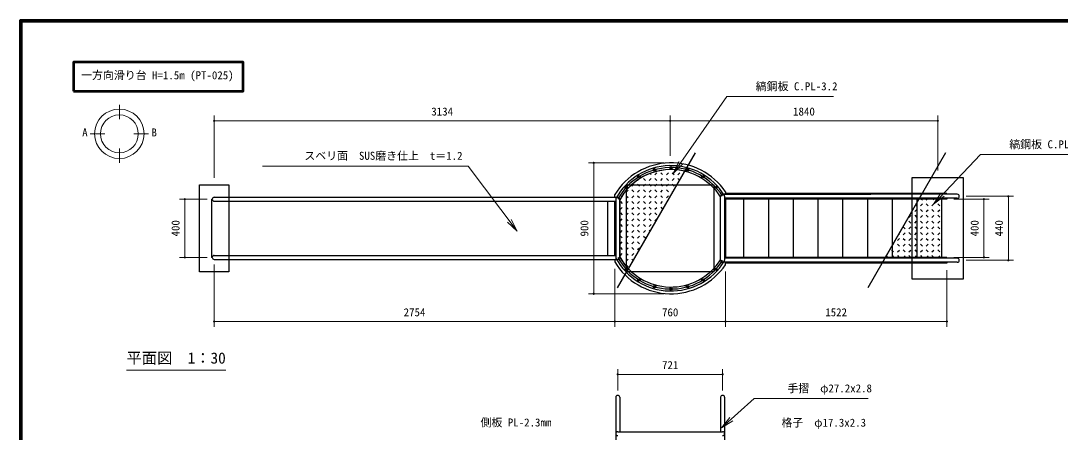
# Model space of a CAD drawing. Units: millimetres at full size, sheet at 1:30. Extents: x 450 to 12150, y 450 to 8460.
# Drawn here: x 450 to 7594, y 5631 to 8460 of the extents above; entities that cross this region are included whole.
import ezdxf
from ezdxf.enums import TextEntityAlignment as Align

# ---------------------------------------------------------------- set-up
doc = ezdxf.new("R2010")
doc.units = ezdxf.units.MM
doc.header["$LTSCALE"] = 30
for name, color, linetype, lineweight in [('D-STR-DIM\u3000寸法線、寸法値', 7, 'Continuous', 13), ('D-STR-HTXT\u3000旗上げ', 7, 'Continuous', 13), ('D-STR-TXT\u3000文字列', 7, 'Continuous', 13), ('D-STR\u3000構造物外形線', 1, 'Continuous', 25), ('D-TTL', 7, 'Continuous', 70), ('D-TTL-FRAM\u3000タイトル枠、凡例図枠', 2, 'Continuous', 50)]:
    doc.layers.add(name, color=color, linetype=linetype, lineweight=lineweight)
doc.layers.add('D-TTL-TXT\u3000文字列', color=7, linetype='Continuous')
doc.styles.add('ＭＳ ゴシック', font='')
doc.styles.get('ＭＳ ゴシック').set_extended_font_data('MS Gothic')

# ---------------------------------------------------------------- blocks, each defined once
blk = doc.blocks.new('filled_dot')
at = {"color": 0, "linetype": 'Continuous', "lineweight": -2, "const_width": 1.25}
blk.add_lwpolyline([(-0.625, 0, 1), (0.625, 0, 1)], format="xyb", close=True, dxfattribs=at)
blk = doc.blocks.new('open_arrow')
at = {"color": 0, "linetype": 'Continuous', "lineweight": -2}
blk.add_lwpolyline([(7.5, 1.25), (0, 0), (7.5, -1.25)], dxfattribs=at)

msp = doc.modelspace()

# ---------------------------------------------------------------- linework, layer by layer
at = {"layer": 'D-STR-DIM\u3000寸法線、寸法値'}
for p, q in [((1779.3, 7381.31), (1779.3, 7807.97)), ((4913.28, 7531.27), (4913.28, 7807.97)), ((4913.28, 7674.97), (4913.28, 7807.97)), ((6752.46, 7431.31), (6752.46, 7807.97)), ((4913.28, 7771.97), (1779.3, 7771.97)), ((6752.46, 7771.97), (4913.28, 7771.97)), ((4871.1, 7483.31), (4351.67, 7483.31)), ((4387.67, 6583.31), (4387.67, 7483.31)), ((1731.3, 7233.31), (1541.67, 7233.31)), ((1577.67, 6833.31), (1577.67, 7233.31)), ((6862.96, 7233.31), (7105.67, 7233.31)), ((6948.56, 7253.31), (7273.55, 7253.31)), ((7069.67, 6833.31), (7069.67, 7233.31)), ((7237.55, 6813.31), (7237.55, 7253.31)), ((1731.3, 6833.31), (1541.67, 6833.31)), ((6862.96, 6833.31), (7105.67, 6833.31)), ((6948.56, 6813.31), (7273.55, 6813.31)), ((1779.3, 6785.31), (1779.3, 6355.97)), ((4533.28, 6753.7), (4533.28, 6355.97)), ((4533.28, 6753.7), (4533.28, 6355.97)), ((5293.27, 6735.31), (5293.27, 6355.97)), ((5293.27, 6735.31), (5293.27, 6355.97)), ((6814.96, 6745.31), (6814.96, 6355.97)), ((4871.1, 6583.31), (4351.67, 6583.31)), ((4533.28, 6391.97), (1779.3, 6391.97)), ((5293.27, 6391.97), (4533.28, 6391.97)), ((6814.96, 6391.97), (5293.27, 6391.97)), ((4552.88, 5919.4), (4552.88, 6065.15)), ((5273.67, 6029.15), (4552.88, 6029.15)), ((5273.67, 5919.4), (5273.67, 6065.15))]:
    msp.add_line(p, q, dxfattribs=at)
at = {"layer": 'D-STR-HTXT\u3000旗上げ'}
for points in [[(4934, 7409.09), (5302.74, 7939.02), (5314.74, 7939.02), (6036.57, 7939.02), (5675.66, 7939.02)], [(6723.08, 7199.94), (7045.6, 7540.28), (7057.6, 7540.28), (7779.42, 7540.28), (7418.51, 7540.28)], [(3861.54, 7013.7), (3524.78, 7461.13), (3512.78, 7461.13), (2112, 7461.13), (2812.39, 7461.13)], [(5266.46, 5661.06), (5491.57, 5862.31), (5503.57, 5862.31), (6273.74, 5862.31), (5888.66, 5862.31)]]:
    msp.add_lwpolyline(points, dxfattribs=at)
at = {"layer": 'D-STR-TXT\u3000文字列'}
for p, q in [((1127.46, 7782.93), (1127.46, 7882.93)), ((927.46, 7682.93), (1027.46, 7682.93)), ((1227.46, 7682.93), (1327.46, 7682.93)), ((1127.46, 7582.93), (1127.46, 7482.93)), ((1176.27, 6058.99), (1858.77, 6058.99))]:
    msp.add_line(p, q, dxfattribs=at)
for radius in [170, 130]:
    msp.add_circle((1127.46, 7682.93), radius, dxfattribs=at)
at = {"layer": 'D-STR\u3000構造物外形線'}
for p, q in [((5085.71, 7551.89), (4549.67, 6623.44)), ((6806.78, 7551.89), (6270.74, 6623.44)), ((4626.03, 6755.71), (5012.98, 7425.91)), ((4689.69, 7361.81), (4700.47, 7372.58)), ((4729.29, 7376.21), (4742.73, 7362.77)), ((4768.89, 7361.81), (4782.33, 7375.24)), ((4774.75, 7409.94), (4782.33, 7402.37)), ((4808.49, 7401.4), (4821.92, 7414.84)), ((4808.49, 7376.21), (4821.92, 7362.77)), ((4848.09, 7415.81), (4861.52, 7402.37)), ((4848.09, 7361.81), (4861.52, 7375.24)), ((4887.68, 7401.4), (4901.12, 7414.84)), ((4887.68, 7376.21), (4901.12, 7362.77)), ((4927.28, 7415.81), (4940.72, 7402.37)), ((4927.28, 7361.81), (4940.72, 7375.24)), ((4966.88, 7401.4), (4980.32, 7414.84)), ((4966.88, 7376.21), (4977.91, 7365.18)), ((5006.48, 7415.81), (5006.9, 7415.38)), ((4610.5, 7282.61), (4623.93, 7296.04)), ((4650.1, 7322.21), (4663.53, 7335.64)), ((4650.1, 7297.01), (4663.53, 7283.58)), ((4689.69, 7336.61), (4703.13, 7323.17)), ((4689.69, 7282.61), (4703.13, 7296.04)), ((4729.29, 7322.21), (4742.73, 7335.64)), ((4729.29, 7297.01), (4742.73, 7283.58)), ((4768.89, 7336.61), (4782.33, 7323.17)), ((4768.89, 7282.61), (4782.33, 7296.04)), ((4808.49, 7322.21), (4821.92, 7335.64)), ((4808.49, 7297.01), (4821.92, 7283.58)), ((4848.09, 7336.61), (4861.52, 7323.17)), ((4848.09, 7282.61), (4861.52, 7296.04)), ((4887.68, 7322.21), (4901.12, 7335.64)), ((4887.68, 7297.01), (4901.12, 7283.58)), ((4927.28, 7336.61), (4940.72, 7323.17)), ((4927.28, 7282.61), (4934.28, 7289.61)), ((1761.09, 7233.31), (1761.09, 6833.31)), ((1761.09, 7233.31), (1765.7, 7233.31)), ((1779.3, 7246.91), (4552.88, 7246.91)), ((1779.3, 7219.71), (4539.28, 7219.71)), ((4483.28, 7219.71), (4483.28, 6846.91)), ((4533.28, 7246.91), (4533.28, 7264.92)), ((4533.28, 7219.71), (4533.28, 6846.91)), ((4533.28, 6846.91), (4533.28, 7219.71)), ((4539.28, 7233.31), (4539.28, 6833.31)), ((4566.48, 6833.31), (4566.48, 7233.31)), ((4566.48, 7229.8), (4566.48, 6836.81)), ((4570.9, 7217.82), (4584.34, 7204.38)), ((4580.33, 7252.44), (4584.34, 7256.45)), ((4610.5, 7257.41), (4623.93, 7243.98)), ((4610.5, 7203.41), (4623.93, 7216.85)), ((4650.1, 7243.01), (4663.53, 7256.45)), ((4650.1, 7217.82), (4663.53, 7204.38)), ((4689.69, 7257.41), (4703.13, 7243.98)), ((4689.69, 7203.41), (4703.13, 7216.85)), ((4729.29, 7243.01), (4742.73, 7256.45)), ((4729.29, 7217.82), (4742.73, 7204.38)), ((4768.89, 7257.41), (4782.33, 7243.98)), ((4768.89, 7203.41), (4782.33, 7216.85)), ((4808.49, 7243.01), (4821.92, 7256.45)), ((4808.49, 7217.82), (4821.92, 7204.38)), ((4848.09, 7257.41), (4861.52, 7243.98)), ((4848.09, 7203.41), (4861.52, 7216.85)), ((4887.68, 7243.01), (4901.12, 7256.45)), ((4887.68, 7217.82), (4890.95, 7214.55)), ((5260.07, 6813.31), (5260.07, 7253.31)), ((5273.67, 7266.91), (6293.27, 7266.91)), ((6886.96, 7266.91), (5273.71, 7266.91)), ((5287.27, 7253.31), (5287.27, 6813.31)), ((5287.27, 7239.71), (6293.27, 7239.71)), ((6886.96, 7239.71), (5287.27, 7239.71)), ((5293.27, 7283.31), (5293.27, 7273.31)), ((5293.27, 7273.31), (5293.27, 7266.91)), ((5293.27, 7239.71), (5293.27, 6826.91)), ((5293.27, 7233.31), (5293.27, 6833.31)), ((5343.27, 7266.91), (5343.27, 7273.31)), ((5343.27, 7233.31), (5343.27, 7239.71)), ((5419.65, 6833.31), (5419.65, 7233.31)), ((5590.85, 6833.31), (5590.85, 7233.31)), ((5760.85, 6833.31), (5760.85, 7233.31)), ((5930.85, 6833.31), (5930.85, 7233.31)), ((6100.85, 6833.31), (6100.85, 7233.31)), ((6270.85, 6833.31), (6270.85, 7233.31)), ((6440.85, 6833.31), (6440.85, 7233.31)), ((6610.85, 6833.31), (6610.85, 7233.31)), ((6641.71, 7233.31), (6646.93, 7228.09)), ((6673.09, 7227.12), (6679.27, 7233.31)), ((6720.91, 7233.31), (6726.12, 7228.09)), ((6752.29, 7227.12), (6758.47, 7233.31)), ((6780.85, 6833.31), (6780.85, 7233.31)), ((4570.9, 7163.82), (4584.34, 7177.25)), ((4610.5, 7178.22), (4623.93, 7164.78)), ((4650.1, 7163.82), (4663.53, 7177.25)), ((4689.69, 7178.22), (4703.13, 7164.78)), ((4729.29, 7163.82), (4742.73, 7177.25)), ((4768.89, 7178.22), (4782.33, 7164.78)), ((4808.49, 7163.82), (4821.92, 7177.25)), ((4848.09, 7178.22), (4861.52, 7164.78)), ((6593.89, 7147.93), (6607.33, 7161.36)), ((6600.76, 7195.06), (6607.33, 7188.49)), ((6633.49, 7187.52), (6646.93, 7200.96)), ((6633.49, 7162.33), (6646.93, 7148.89)), ((6673.09, 7201.93), (6686.53, 7188.49)), ((6673.09, 7147.93), (6686.53, 7161.36)), ((6712.69, 7187.52), (6726.12, 7200.96)), ((6712.69, 7162.33), (6726.12, 7148.89)), ((6752.29, 7201.93), (6765.72, 7188.49)), ((6752.29, 7147.93), (6765.72, 7161.36)), ((4570.9, 7138.62), (4584.34, 7125.18)), ((4570.9, 7084.62), (4584.34, 7098.05)), ((4610.5, 7124.22), (4623.93, 7137.65)), ((4610.5, 7099.02), (4623.93, 7085.59)), ((4650.1, 7138.62), (4663.53, 7125.18)), ((4650.1, 7084.62), (4663.53, 7098.05)), ((4689.69, 7124.22), (4703.13, 7137.65)), ((4689.69, 7099.02), (4703.13, 7085.59)), ((4729.29, 7138.62), (4742.73, 7125.18)), ((4729.29, 7084.62), (4742.73, 7098.05)), ((4768.89, 7124.22), (4782.33, 7137.65)), ((4768.89, 7099.02), (4782.33, 7085.59)), ((4808.49, 7138.62), (4821.92, 7125.18)), ((4808.49, 7084.62), (4821.92, 7098.05)), ((6554.3, 7108.33), (6567.73, 7121.76)), ((6554.3, 7083.13), (6567.73, 7069.7)), ((6593.89, 7122.73), (6607.33, 7109.29)), ((6593.89, 7068.73), (6607.33, 7082.16)), ((6633.49, 7108.33), (6646.93, 7121.76)), ((6633.49, 7083.13), (6646.93, 7069.7)), ((6673.09, 7122.73), (6686.53, 7109.29)), ((6673.09, 7068.73), (6686.53, 7082.16)), ((6712.69, 7108.33), (6726.12, 7121.76)), ((6712.69, 7083.13), (6726.12, 7069.7)), ((6752.29, 7122.73), (6765.72, 7109.29)), ((6752.29, 7068.73), (6765.72, 7082.16)), ((4570.9, 7059.42), (4584.34, 7045.99)), ((4570.9, 7005.42), (4584.34, 7018.86)), ((4610.5, 7045.02), (4623.93, 7058.46)), ((4610.5, 7019.83), (4623.93, 7006.39)), ((4650.1, 7059.42), (4663.53, 7045.99)), ((4650.1, 7005.42), (4663.53, 7018.86)), ((4689.69, 7045.02), (4703.13, 7058.46)), ((4689.69, 7019.83), (4703.13, 7006.39)), ((4729.29, 7059.42), (4742.73, 7045.99)), ((4729.29, 7005.42), (4742.73, 7018.86)), ((4768.89, 7045.02), (4782.33, 7058.46)), ((4768.89, 7019.83), (4775, 7013.72)), ((6514.7, 7043.53), (6528.13, 7030.1)), ((6514.7, 6989.53), (6528.13, 7002.97)), ((6554.3, 7029.13), (6567.73, 7042.57)), ((6554.3, 7003.94), (6567.73, 6990.5)), ((6593.89, 7043.53), (6607.33, 7030.1)), ((6593.89, 6989.53), (6607.33, 7002.97)), ((6633.49, 7029.13), (6646.93, 7042.57)), ((6633.49, 7003.94), (6646.93, 6990.5)), ((6673.09, 7043.53), (6686.53, 7030.1)), ((6673.09, 6989.53), (6686.53, 7002.97)), ((6712.69, 7029.13), (6726.12, 7042.57)), ((6712.69, 7003.94), (6726.12, 6990.5)), ((6752.29, 7043.53), (6765.72, 7030.1)), ((6752.29, 6989.53), (6765.72, 7002.97)), ((4570.9, 6980.23), (4584.34, 6966.79)), ((4570.9, 6926.23), (4584.34, 6939.66)), ((4610.5, 6965.83), (4623.93, 6979.26)), ((4610.5, 6940.63), (4623.93, 6927.19)), ((4650.1, 6980.23), (4663.53, 6966.79)), ((4650.1, 6926.23), (4663.53, 6939.66)), ((4689.69, 6965.83), (4703.13, 6979.26)), ((4689.69, 6940.63), (4703.13, 6927.19)), ((4729.29, 6980.23), (4742.73, 6966.79)), ((6475.1, 6949.94), (6488.54, 6963.37)), ((6484.81, 6994.22), (6488.54, 6990.5)), ((6514.7, 6964.34), (6528.13, 6950.9)), ((6554.3, 6949.94), (6567.73, 6963.37)), ((6593.89, 6964.34), (6607.33, 6950.9)), ((6633.49, 6949.94), (6646.93, 6963.37)), ((6673.09, 6964.34), (6686.53, 6950.9)), ((6712.69, 6949.94), (6726.12, 6963.37)), ((6752.29, 6964.34), (6765.72, 6950.9)), ((4570.9, 6901.03), (4584.34, 6887.6)), ((4570.9, 6847.03), (4584.34, 6860.47)), ((4610.5, 6886.63), (4623.93, 6900.06)), ((4610.5, 6861.43), (4623.93, 6848)), ((4650.1, 6901.03), (4663.53, 6887.6)), ((4650.1, 6847.03), (4663.53, 6860.47)), ((4689.69, 6886.63), (4703.13, 6900.06)), ((6435.5, 6885.14), (6448.94, 6871.71)), ((6437.58, 6912.42), (6448.94, 6923.77)), ((6475.1, 6924.74), (6488.54, 6911.3)), ((6475.1, 6870.74), (6488.54, 6884.17)), ((6514.7, 6910.34), (6528.13, 6923.77)), ((6514.7, 6885.14), (6528.13, 6871.71)), ((6554.3, 6924.74), (6567.73, 6911.3)), ((6554.3, 6870.74), (6567.73, 6884.17)), ((6593.89, 6910.34), (6607.33, 6923.77)), ((6593.89, 6885.14), (6607.33, 6871.71)), ((6633.49, 6924.74), (6646.93, 6911.3)), ((6633.49, 6870.74), (6646.93, 6884.17)), ((6673.09, 6910.34), (6686.53, 6923.77)), ((6673.09, 6885.14), (6686.53, 6871.71)), ((6712.69, 6924.74), (6726.12, 6911.3)), ((6712.69, 6870.74), (6726.12, 6884.17)), ((6752.29, 6910.34), (6765.72, 6923.77)), ((6752.29, 6885.14), (6765.72, 6871.71)), ((1765.7, 6833.31), (1761.09, 6833.31)), ((1779.3, 6846.91), (4539.28, 6846.91)), ((1779.3, 6819.71), (4552.88, 6819.71)), ((4533.28, 6819.71), (4533.28, 6801.7)), ((4582.99, 6809.74), (4584.34, 6808.4)), ((4610.5, 6807.43), (4623.93, 6820.87)), ((4650.1, 6821.84), (4659.05, 6812.89)), ((6886.96, 6799.71), (5273.71, 6799.71)), ((6886.96, 6826.91), (5287.27, 6826.91)), ((5293.27, 6799.71), (5293.27, 6793.31)), ((5293.27, 6783.31), (5293.27, 6793.31)), ((5343.27, 6826.91), (5343.27, 6833.31)), ((5343.27, 6793.31), (5343.27, 6799.71)), ((6397.85, 6843.6), (6408.14, 6833.31)), ((6437.67, 6833.31), (6448.94, 6844.58)), ((6475.1, 6845.54), (6487.34, 6833.31)), ((6516.86, 6833.31), (6528.13, 6844.58)), ((6554.3, 6845.54), (6566.53, 6833.31)), ((6596.06, 6833.31), (6607.33, 6844.58)), ((6633.49, 6845.54), (6645.73, 6833.31)), ((6675.25, 6833.31), (6686.53, 6844.58)), ((6712.69, 6845.54), (6724.93, 6833.31)), ((6754.45, 6833.31), (6765.72, 6844.58)), ((4610.5, 6782.24), (4623.93, 6768.8)), ((4539.28, 5871.4), (4539.28, 5341.8)), ((4566.48, 5871.4), (4566.48, 5635)), ((5260.07, 5871.4), (5260.07, 5635)), ((5287.27, 5871.4), (5287.27, 5444.85)), ((4552.88, 5635), (5273.67, 5635))]:
    msp.add_line(p, q, dxfattribs=at)
for points in [[(6577.46, 7383.31), (6927.46, 7383.31), (6927.46, 6683.31), (6577.46, 6683.31)], [(1679.3, 7333.31), (1879.3, 7333.31), (1879.3, 6733.31), (1679.3, 6733.31)], [(4613.28, 7333.31), (5213.28, 7333.31), (5213.28, 6733.31), (4613.28, 6733.31)], [(6780.85, 7233.31), (6622.85, 7233.31), (6391.91, 6833.31), (6780.85, 6833.31)]]:
    msp.add_lwpolyline(points, close=True, dxfattribs=at)
for points in [[(6814.96, 7266.91), (6814.96, 7273.31), (5293.27, 7273.31), (5293.27, 7266.91)], [(6814.96, 7239.71), (6814.96, 7233.31), (5293.27, 7233.31), (5293.27, 7239.71)], [(6814.96, 6826.91), (6814.96, 6833.31), (5293.27, 6833.31), (5293.27, 6826.91)], [(6814.96, 6799.71), (6814.96, 6793.31), (5293.27, 6793.31), (5293.27, 6799.71)]]:
    msp.add_lwpolyline(points, dxfattribs=at)
for centre, radius in [((4805.2, 7434.73), 8.65), ((4805.2, 7434.73), 6.35), ((4919.1, 7450.58), 8.65), ((4919.1, 7450.58), 6.35), ((5033.01, 7434.73), 8.65), ((5033.01, 7434.73), 6.35), ((4699.95, 7388.4), 8.65), ((4699.95, 7388.4), 6.35), ((5138.26, 7388.4), 8.65), ((5138.26, 7388.4), 6.35), ((4611.34, 7315.09), 8.65), ((4611.34, 7315.09), 6.35), ((5226.86, 7315.09), 8.65), ((5226.86, 7315.09), 6.35), ((4611.34, 6751.53), 8.65), ((4611.34, 6751.53), 6.35), ((5226.86, 6751.53), 8.65), ((5226.86, 6751.53), 6.35), ((4699.95, 6678.22), 8.65), ((4699.95, 6678.22), 6.35), ((5138.26, 6678.22), 8.65), ((5138.26, 6678.22), 6.35), ((4805.2, 6631.88), 8.65), ((4805.2, 6631.88), 6.35), ((4919.1, 6616.03), 8.65), ((4919.1, 6616.03), 6.35), ((5033.01, 6631.88), 8.65), ((5033.01, 6631.88), 6.35)]:
    msp.add_circle(centre, radius, dxfattribs=at)
for centre, radius, start, end in [((4919.1, 7033.31), 450, 33.74899, 149.02335), ((4919.1, 7033.31), 430.87, 31.81866, 151.36015), ((4919.1, 7033.31), 417.27, 31.81866, 151.36015), ((4919.1, 7033.31), 403.67, 76.55269, 150.87122), ((4919.1, 7033.31), 403.67, 32.36469, 150.87122), ((1779.3, 7233.31), 13.6, 90, 270), ((4552.88, 7233.31), 13.6, 0, 180), ((4552.88, 7233.31), 13.6, 0, 180), ((5273.67, 7253.31), 13.6, 0, 180), ((6886.96, 7253.31), 13.6, 270, 90), ((1779.3, 6833.31), 13.6, 90, 270), ((4919.1, 7033.31), 450, 210.97665, 326.25101), ((4552.88, 6833.31), 13.6, 180, 0), ((4552.88, 6833.31), 13.6, 180, 0), ((4919.1, 7033.31), 430.87, 208.63985, 328.18134), ((4919.1, 7033.31), 417.27, 208.63985, 328.18134), ((4919.1, 7033.31), 403.67, 209.12878, 223.44731), ((4919.1, 7033.31), 403.67, 209.12878, 327.63531), ((5273.67, 6813.31), 13.6, 180, 0), ((6886.96, 6813.31), 13.6, 270, 90), ((4552.88, 5871.4), 13.6, 0, 180), ((5273.67, 5871.4), 13.6, 0, 180), ((4552.88, 5621.4), 13.6, 90, 270), ((5273.67, 5621.4), 13.6, 270, 90)]:
    msp.add_arc(centre, radius, start, end, dxfattribs=at)
at = {"layer": 'D-TTL'}
msp.add_lwpolyline([(450, 450), (450, 8460), (12150, 8460), (12150, 450)], close=True, dxfattribs=at)
at = {"layer": 'D-TTL-FRAM\u3000タイトル枠、凡例図枠'}
msp.add_lwpolyline([(811.22, 7976.01), (1978.34, 7976.01), (1978.34, 8176.01), (811.22, 8176.01)], close=True, dxfattribs=at)

# ---------------------------------------------------------------- block references
at = {"layer": 'D-STR-DIM\u3000寸法線、寸法値', "xscale": 6, "yscale": 6}
for p in [(1779.3, 7771.97), (4913.28, 7771.97), (1779.3, 6391.97), (4533.28, 6391.97), (5293.27, 6391.97), (4552.88, 6029.15)]:
    msp.add_blockref('filled_dot', p, dxfattribs=at)
for p, rotation in [((4913.28, 7771.97), 180), ((6752.46, 7771.97), 180), ((4387.67, 7483.31), 270), ((1577.67, 7233.31), 270), ((7069.67, 7233.31), 270), ((7237.55, 7253.31), 270), ((1577.67, 6833.31), 90), ((7069.67, 6833.31), 90), ((7237.55, 6813.31), 90), ((4387.67, 6583.31), 90), ((4533.28, 6391.97), 180), ((5293.27, 6391.97), 180), ((6814.96, 6391.97), 180), ((5273.67, 6029.15), 180)]:
    msp.add_blockref('filled_dot', p, dxfattribs=dict(at, rotation=rotation))
at = {"layer": 'D-STR-HTXT\u3000旗上げ', "xscale": 12, "yscale": 12}
for p, rotation in [((4934, 7409.09), 55.2), ((6723.08, 7199.94), 46.5), ((3861.54, 7013.7), 127), ((5266.46, 5661.06), 41.8)]:
    msp.add_blockref('open_arrow', p, dxfattribs=dict(at, rotation=rotation))

# ---------------------------------------------------------------- texts
at = {"layer": 'D-STR-DIM\u3000寸法線、寸法値', "style": 'ＭＳ ゴシック'}
for s, p in [('3134', (3346.29, 7836.1)), ('1840', (5832.87, 7836.1)), ('2754', (3156.29, 6456.1)), ('760', (4913.28, 6456.1)), ('1522', (6054.11, 6456.1)), ('721', (4913.28, 6093.29))]:
    msp.add_text(s, height=54.99, dxfattribs=at).set_placement(p, align=Align.MIDDLE_CENTER)
for s, p in [('400', (1513.54, 7033.31)), ('900', (4323.54, 7033.31)), ('400', (7005.54, 7033.31)), ('440', (7173.42, 7033.31))]:
    msp.add_text(s, height=54.99, rotation=90, dxfattribs=at).set_placement(p, align=Align.MIDDLE_CENTER)
at = {"layer": 'D-STR-HTXT\u3000旗上げ', "style": 'ＭＳ ゴシック'}
for s, p in [('縞鋼板 C.PL-3.2', (6063.2, 7965.65)), ('縞鋼板 C.PL-3.2', (7806.06, 7566.92)), ('スベリ面\u3000SUS磨き仕上\u3000t＝1.2', (3486.14, 7487.76)), ('手摺\u3000φ27.2x2.8', (6300.38, 5888.95)), ('側板 PL-2.3mm', (4096.51, 5654.57)), ('格子\u3000φ17.3x2.3', (6259.5, 5653.08))]:
    msp.add_text(s, height=54.99, dxfattribs=at).set_placement(p, align=Align.BOTTOM_RIGHT)
at = {"layer": 'D-STR-TXT\u3000文字列', "style": 'ＭＳ ゴシック'}
for s, height, p in [('A', 54.99, (909.48, 7648.45)), ('B', 54.99, (1385.6, 7648.45)), ('平面図\u30001：30', 76.98, (1858.77, 6079.99))]:
    msp.add_text(s, height=height, dxfattribs=at).set_placement(p, align=Align.BOTTOM_RIGHT)
at = {"layer": 'D-TTL-TXT\u3000文字列', "style": 'ＭＳ ゴシック'}
msp.add_text('一方向滑り台 H=1.5m (PT-025)', height=54.99, dxfattribs=at).set_placement((864.57, 8041.48), align=Align.BOTTOM_LEFT)

doc.saveas('drawing.dxf')
